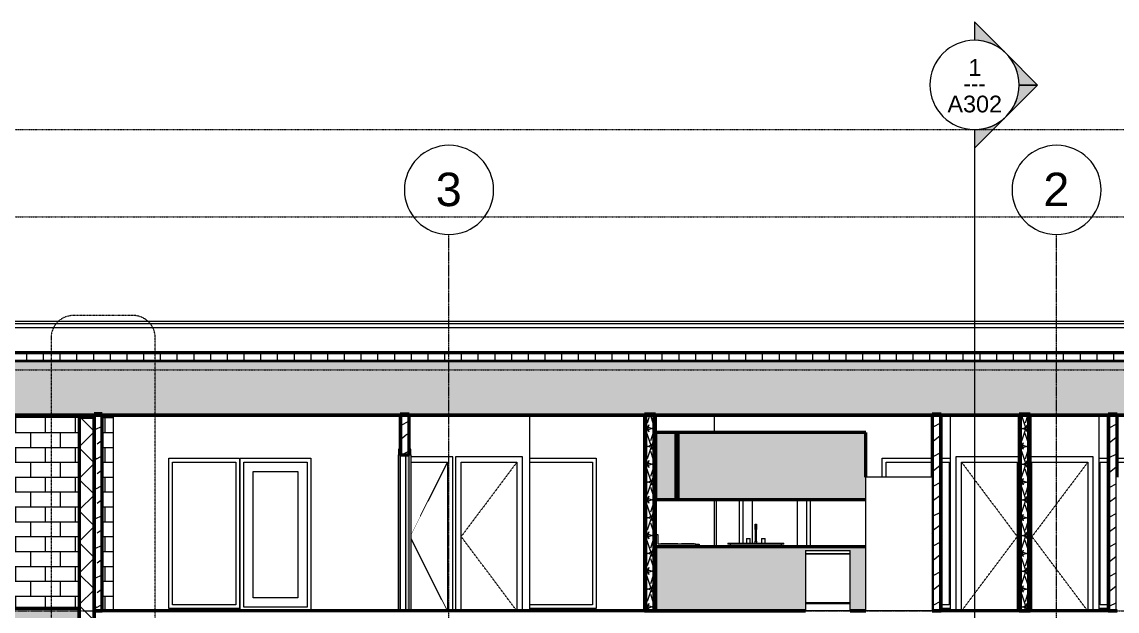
# Model space of a CAD drawing. Header units: inches. Extents: x 9610 to 16692, y -360 to 647.
# Drawn here: x 13757 to 14346, y 268 to 585 of the extents above; entities that cross this region are included whole.
import ezdxf

# ---------------------------------------------------------------- set-up
doc = ezdxf.new("R2010")
doc.units = ezdxf.units.IN
doc.header["$MEASUREMENT"] = 0
for name, pattern in [('Aligning Line 1_8_', [0.25, 0.125, -0.125]), ('Dash 1_16_', [0.125, 0.0625, -0.0625]), ('Dash Dot 3_16_', [0.3125, 0.1875, -0.0625, 0, -0.0625]), ('Grid Line 1_2_', [0.875, 0.5, -0.125, 0.125, -0.125])]:
    doc.linetypes.add(name, pattern=pattern)
for name, color, linetype, lineweight in [('0-4', 55, 'Continuous', 9), ('0-6', 170, 'Continuous', 5), ('A-ANNO-SYMB-1', 150, 'Dash Dot 3_16_', 9), ('A-DOOR-2', 250, 'Dash 1_16_', 9), ('A-DOOR-5', 55, 'Continuous', 9), ('A-DOOR-8', 50, 'Continuous', 20), ('A-DOOR-FRAM-1', 250, 'Continuous', 9), ('A-DOOR-FRAM-2', 55, 'Continuous', 9), ('A-DOOR-FRAM-3', 50, 'Continuous', 20), ('A-FLOR-1', 9, 'Continuous', 13), ('A-FLOR-10', 192, 'Continuous', 50), ('A-FLOR-2', 10, 'Continuous', 50), ('A-FLOR-LEVL-1', 51, 'Grid Line 1_2_', 9), ('A-GLAZ-1', 135, 'Continuous', 13), ('A-ROOF', 132, 'Continuous', 13), ('A-ROOF-1', 252, 'Continuous', 13), ('A-ROOF-2', 31, 'Continuous', 5), ('A-ROOF-3', 132, 'Continuous', 50), ('A-ROOF-PATT-1', 132, 'Continuous', 9), ('A-WALL-1', 10, 'Continuous', 50), ('A-WALL-2', 7, 'Continuous', 13), ('A-WALL-3', 135, 'Continuous', 13), ('A-WALL-4', 252, 'Continuous', 13), ('A-WALL-PATT-1', 250, 'Continuous', 9), ('A-WALL-PATT-2', 55, 'Continuous', 9), ('A-WALL-PATT-3', 53, 'Continuous', 9), ('A-WALL-PATT-4', 45, 'Continuous', 9), ('G-ANNO-SYMB', 111, 'Aligning Line 1_8_', 9), ('G-ANNO-SYMB-1', 111, 'Continuous', 9), ('I-WALL-2', 10, 'Continuous', 50), ('P-SANR-FIXT-1', 55, 'Continuous', 9), ('Q-CASE-1', 53, 'Continuous', 9), ('Q-CASE-2', 10, 'Continuous', 50), ('Q-SPCQ-1', 55, 'Continuous', 9), ('S-GRID-1', 1, 'Grid Line 1_2_', 9), ('S-GRID-IDEN', 1, 'Continuous', 9)]:
    doc.layers.add(name, color=color, linetype=linetype, lineweight=lineweight)
doc.styles.add('Arial', font='arial.ttf', dxfattribs={"height": 9})
doc.styles.add('Arial_1', font='arial.ttf', dxfattribs={"height": 18})
doc.styles.add('Century Gothic', font='ufonts.com_century-gothic.ttf', dxfattribs={"height": 9})
pattern_1 = [(216.87, (3263.504, 75.018), (47.980943, 31.987086), [7.997, -71.971]), (206.565, (3273.1, 70.22), (-15.993714, -15.99413), [17.881, -17.881]), (198.435, (3273.1, 62.223), (-31.98674, -15.99388), [10.115, -40.461])]
pattern_2 = [(0, (3257.106, 59.024), (30.72, 7.68), [1.267, -21.773, 1.267, -21.773, -122.88]), (0, (3257.106, 59.024), (30.72, 7.68), [-46.08, 1.267, -44.813, 1.267, -21.773, -53.76]), (0, (3257.106, 59.024), (30.72, 7.68), [-115.2, 1.267, -14.093, 1.267, -37.133]), (120, (3268.626, 62.864), (-22.011075, 22.7643), [1.267, -21.773, 1.267, -21.773, -122.88]), (120, (3268.626, 62.864), (-22.011075, 22.7643), [-46.08, 1.267, -44.813, 1.267, -21.773, -53.76]), (120, (3268.626, 62.864), (-22.011075, 22.7643), [-115.2, 1.267, -14.093, 1.267, -37.133]), (240, (3272.466, 78.224), (-8.708925, -30.4443), [1.267, -21.773, 1.267, -21.773, -122.88]), (240, (3272.466, 78.224), (-8.708925, -30.4443), [-46.08, 1.267, -44.813, 1.267, -21.773, -53.76]), (240, (3272.466, 78.224), (-8.708925, -30.4443), [-115.2, 1.267, -14.093, 1.267, -37.133])]
pattern_3 = [(161.57, (3257.586, 59.504), (-3.8399538, -1.54e-05), [0, -27.322, 3.034, 0]), (18.43, (3256.626, 59.504), (-3.8399538, 1.54e-05), [0, -27.322, 3.034, 0]), (108.43, (3257.586, 59.504), (1.919622, -9.6005246), [9.106, -21.25]), (71.57, (3256.626, 59.504), (1.919622, 9.6005246), [9.106, -21.25])]
pattern_4 = [(0, (13801.551, -52), (0, 8), []), (90, (13801.551, -52), (-8, 8), [8, -8])]

# ---------------------------------------------------------------- blocks, each defined once
blk = doc.blocks.new('Refrigerator_-_Side-by-Side_6047 - 36_ X 30_-V59-BUILDING SECTION - NORTH_SOUTH - LOOKING WEST')
at = {"layer": 'Q-SPCQ-1'}
for p, q in [((3052.74, 0), (3052.74, 72)), ((3088.49, 72), (3052.74, 72)), ((3088.49, 72), (3088.49, 0)), ((3088.49, 0), (3052.74, 0))]:
    blk.add_line(p, q, dxfattribs=at)
blk = doc.blocks.new('Range - 24_ x 24_-1372826-BUILDING SECTION - NORTH_SOUTH - LOOKING WEST')
at = {"layer": 'Q-SPCQ-1'}
for p, q in [((2939.9, 177), (2938.52, 177)), ((2939.9, 172), (2939.9, 177)), ((2960.15, 172), (2939.9, 172)), ((2941.4, 172.25), (2941.4, 172)), ((2941.4, 172.25), (2942.86, 172.25)), ((2942.9, 172.25), (2942.9, 172)), ((2942.9, 172.25), (2945.9, 172.25)), ((2945.9, 172.25), (2948.9, 172.25)), ((2948.9, 172), (2948.9, 172.25)), ((2948.93, 172.25), (2950.4, 172.25)), ((2950.4, 172), (2950.4, 172.25)), ((2952.4, 172.25), (2952.4, 172)), ((2952.45, 172.25), (2952.87, 172.25)), ((2952.9, 172.25), (2952.9, 172)), ((2952.9, 172.25), (2955.9, 172.25)), ((2955.9, 172.25), (2958.9, 172.25)), ((2958.9, 172), (2958.9, 172.25)), ((2958.93, 172.25), (2959.35, 172.25)), ((2959.4, 172), (2959.4, 172.25)), ((2960.15, 172), (2960.15, 170.5)), ((2960.15, 170.5), (2960.15, 172)), ((2960.15, 172), (2961.9, 172)), ((2961.9, 172), (2961.9, 170.5))]:
    blk.add_line(p, q, dxfattribs=at)
blk = doc.blocks.new('OD_CW_Base Cabinet - OD_CW_Base Cabinet-1965007-BUILDING SECTION - NORTH_SOUTH - LOOKING WEST')
at = {"layer": 'Q-CASE-1'}
blk.add_hatch(color=256, dxfattribs=at).paths.add_polyline_path([(2938.52, 136), (3019.18, 136), (3019.18, 168.5), (3043.18, 168.5), (3043.18, 136), (3051.62, 136), (3051.62, 170.5), (2938.52, 170.5), (2938.52, 160.23)], flags=0)
at = {"layer": 'Q-CASE-2'}
for p, q in [((3051.62, 170.5), (2938.52, 170.5)), ((2938.52, 170.5), (2938.52, 136)), ((2938.52, 136), (3019.18, 136)), ((3043.18, 136), (3051.62, 136))]:
    blk.add_line(p, q, dxfattribs=at)
blk = doc.blocks.new('Sink Kitchen-Single - 30_ x 21_-V65-BUILDING SECTION - NORTH_SOUTH - LOOKING WEST')
at = {"layer": 'P-SANR-FIXT-1'}
for p, q in [((2992.08, 179.87), (2992.08, 173.5)), ((2992.08, 179.87), (2992.08, 178.5)), ((2992.09, 178.5), (2992.09, 178.5)), ((2992.82, 178.5), (2992.82, 178.5)), ((2992.83, 173.5), (2992.83, 179.87)), ((2992.83, 178.5), (2992.83, 179.87)), ((2977.45, 172.5), (3007.45, 172.5)), ((2977.45, 172.5), (2977.45, 172)), ((3007.45, 172), (2977.45, 172)), ((2978.7, 172), (2978.7, 170.5)), ((2987.45, 175), (2987.45, 172.5)), ((2987.45, 175), (2989.45, 175)), ((2989.45, 172.5), (2989.45, 175)), ((2991.95, 173.5), (2991.95, 172.5)), ((2991.95, 173.5), (2992.95, 173.5)), ((2992.95, 172.5), (2992.95, 173.5)), ((2995.45, 175), (2995.45, 172.5)), ((2995.45, 175), (2997.45, 175)), ((2997.45, 172.5), (2997.45, 175)), ((3006.2, 170.5), (3006.2, 172)), ((3007.45, 172), (3007.45, 172.5))]:
    blk.add_line(p, q, dxfattribs=at)
at = {"layer": 'P-SANR-FIXT-1', "flags": 128}
for points in [[(2992.08, 182.37), (2992.08, 182.39), (2992.08, 182.4), (2992.08, 182.42), (2992.08, 182.43), (2992.08, 182.45), (2992.09, 182.46), (2992.09, 182.48), (2992.1, 182.49), (2992.1, 182.51), (2992.11, 182.52), (2992.11, 182.53), (2992.12, 182.55), (2992.13, 182.56), (2992.13, 182.57), (2992.14, 182.59), (2992.15, 182.6), (2992.16, 182.61), (2992.17, 182.62), (2992.18, 182.63), (2992.19, 182.64), (2992.2, 182.65), (2992.21, 182.66), (2992.22, 182.67), (2992.24, 182.68), (2992.25, 182.69), (2992.26, 182.7), (2992.27, 182.71), (2992.29, 182.71), (2992.3, 182.72), (2992.32, 182.72), (2992.33, 182.73), (2992.34, 182.73), (2992.36, 182.74), (2992.37, 182.74), (2992.39, 182.74), (2992.4, 182.75), (2992.42, 182.75), (2992.43, 182.75), (2992.45, 182.75), (2992.45, 182.75)], [(2992.45, 182.75), (2992.47, 182.75), (2992.48, 182.75), (2992.5, 182.75), (2992.51, 182.75), (2992.53, 182.74), (2992.54, 182.74), (2992.56, 182.74), (2992.57, 182.73), (2992.58, 182.73), (2992.6, 182.72), (2992.61, 182.71), (2992.62, 182.71), (2992.64, 182.7), (2992.65, 182.69), (2992.66, 182.68), (2992.68, 182.68), (2992.69, 182.67), (2992.7, 182.66), (2992.71, 182.65), (2992.72, 182.64), (2992.73, 182.63), (2992.74, 182.61), (2992.75, 182.6), (2992.76, 182.59), (2992.77, 182.58), (2992.78, 182.56), (2992.78, 182.55), (2992.79, 182.54), (2992.8, 182.52), (2992.8, 182.51), (2992.81, 182.5), (2992.81, 182.48), (2992.82, 182.47), (2992.82, 182.45), (2992.82, 182.44), (2992.82, 182.42), (2992.83, 182.41), (2992.83, 182.39), (2992.83, 182.38), (2992.83, 182.37)], [(2992.08, 182.37), (2992.08, 182.37), (2992.08, 182.37), (2992.08, 182.36), (2992.08, 182.34), (2992.08, 182.33), (2992.08, 182.3), (2992.08, 182.28), (2992.08, 182.25), (2992.08, 182.21), (2992.08, 182.18), (2992.08, 182.14), (2992.08, 182.09), (2992.08, 182.04), (2992.08, 181.99), (2992.08, 181.94), (2992.08, 181.88), (2992.08, 181.82), (2992.08, 181.75), (2992.08, 181.69), (2992.08, 181.62), (2992.08, 181.54), (2992.08, 181.47), (2992.08, 181.39), (2992.08, 181.31), (2992.08, 181.23), (2992.08, 181.14), (2992.08, 181.05), (2992.08, 180.96), (2992.08, 180.87), (2992.08, 180.78), (2992.08, 180.69), (2992.08, 180.59), (2992.08, 180.5), (2992.08, 180.4), (2992.08, 180.3), (2992.08, 180.2), (2992.08, 180.1), (2992.08, 180), (2992.08, 179.9), (2992.08, 179.87)], [(2992.08, 182.3), (2992.08, 182.32), (2992.08, 182.34), (2992.08, 182.35), (2992.08, 182.36), (2992.08, 182.37), (2992.08, 182.37)], [(2992.08, 179.87), (2992.08, 179.97), (2992.08, 180.07), (2992.08, 180.17), (2992.08, 180.27), (2992.08, 180.37), (2992.08, 180.47), (2992.08, 180.57), (2992.08, 180.66), (2992.08, 180.76), (2992.08, 180.85), (2992.08, 180.94), (2992.08, 181.03), (2992.08, 181.12), (2992.08, 181.2), (2992.08, 181.29), (2992.08, 181.37), (2992.08, 181.45), (2992.08, 181.52), (2992.08, 181.6), (2992.08, 181.67), (2992.08, 181.74), (2992.08, 181.8), (2992.08, 181.86), (2992.08, 181.92), (2992.08, 181.98), (2992.08, 182.03), (2992.08, 182.08), (2992.08, 182.13), (2992.08, 182.17)], [(2992.83, 179.87), (2992.83, 179.97), (2992.83, 180.07), (2992.83, 180.17), (2992.83, 180.27), (2992.83, 180.37), (2992.83, 180.47), (2992.83, 180.57), (2992.83, 180.66), (2992.83, 180.76), (2992.83, 180.85), (2992.83, 180.94), (2992.83, 181.03), (2992.83, 181.12), (2992.83, 181.2), (2992.83, 181.29), (2992.83, 181.37), (2992.83, 181.45), (2992.83, 181.52), (2992.83, 181.6), (2992.83, 181.67), (2992.83, 181.74), (2992.83, 181.8), (2992.83, 181.86), (2992.83, 181.92), (2992.83, 181.98), (2992.83, 182.03), (2992.83, 182.08), (2992.83, 182.13), (2992.83, 182.17), (2992.83, 182.21), (2992.83, 182.24), (2992.83, 182.27), (2992.83, 182.3), (2992.83, 182.32), (2992.83, 182.34), (2992.83, 182.35), (2992.83, 182.36), (2992.83, 182.37), (2992.83, 182.37), (2992.83, 182.37)], [(2992.83, 182.37), (2992.83, 182.37), (2992.83, 182.36), (2992.83, 182.34), (2992.83, 182.33), (2992.83, 182.3), (2992.83, 182.28)], [(2992.83, 182.14), (2992.83, 182.09), (2992.83, 182.04), (2992.83, 181.99), (2992.83, 181.94), (2992.83, 181.88), (2992.83, 181.82), (2992.83, 181.75), (2992.83, 181.69), (2992.83, 181.62), (2992.83, 181.54), (2992.83, 181.47), (2992.83, 181.39), (2992.83, 181.31), (2992.83, 181.23), (2992.83, 181.14), (2992.83, 181.05), (2992.83, 180.96), (2992.83, 180.87), (2992.83, 180.78), (2992.83, 180.69), (2992.83, 180.59), (2992.83, 180.5), (2992.83, 180.4), (2992.83, 180.3), (2992.83, 180.2), (2992.83, 180.1), (2992.83, 180), (2992.83, 179.9), (2992.83, 179.87)]]:
    blk.add_lwpolyline(points, dxfattribs=at)
blk = doc.blocks.new('Dishwasher_15404 - 34_ counter-V66-BUILDING SECTION - NORTH_SOUTH - LOOKING WEST')
at = {"layer": 'Q-SPCQ-1'}
for p, q in [((3019.18, 168.5), (3043.18, 168.5)), ((3019.18, 168.5), (3019.18, 166.79)), ((3019.18, 166.79), (3043.18, 166.79)), ((3019.18, 166.79), (3019.18, 140.33)), ((3043.18, 166.79), (3019.18, 166.79)), ((3043.18, 166.79), (3043.18, 168.5)), ((3043.18, 140.33), (3043.18, 166.79)), ((3043.18, 140.33), (3019.18, 140.33)), ((3019.18, 140.33), (3043.18, 140.33)), ((3019.18, 140.33), (3019.18, 139.94)), ((3043.18, 139.94), (3019.18, 139.94)), ((3019.18, 139.94), (3043.18, 139.94)), ((3019.18, 139.94), (3019.18, 136)), ((3043.18, 136), (3019.18, 136)), ((3043.18, 139.94), (3043.18, 140.33)), ((3043.18, 136), (3043.18, 139.94))]:
    blk.add_line(p, q, dxfattribs=at)
blk = doc.blocks.new('OD_CW_Upper Cabinet - OD_CW_Upper Cabinet-1965009-BUILDING SECTION - NORTH_SOUTH - LOOKING WEST')
at = {"layer": 'Q-CASE-1'}
for points in [[(2938.52, 196), (2949.52, 196), (2949.52, 232), (2938.52, 232), (2938.52, 206.08)], [(2950.52, 196), (2950.52, 232), (2949.52, 232), (2949.52, 196)]]:
    blk.add_hatch(color=256, dxfattribs=at).paths.add_polyline_path(points, flags=0)
at = {"layer": 'Q-CASE-2'}
for p, q in [((2949.52, 232), (2938.52, 232)), ((2938.52, 232), (2938.52, 196)), ((2950.52, 232), (2949.52, 232)), ((2949.52, 232), (2949.52, 196)), ((2949.52, 196), (2949.52, 232)), ((2950.52, 196), (2950.52, 232)), ((2938.52, 196), (2949.52, 196)), ((2949.52, 196), (2950.52, 196))]:
    blk.add_line(p, q, dxfattribs=at)
blk = doc.blocks.new('OD_CW_Upper Cabinet - OD_CW_Upper Cabinet-1965010-BUILDING SECTION - NORTH_SOUTH - LOOKING WEST')
at = {"layer": 'Q-CASE-1'}
blk.add_hatch(color=256, dxfattribs=at).paths.add_polyline_path([(2950.52, 196), (3051.62, 196), (3051.62, 232), (2950.52, 232), (2950.52, 206.08)], flags=0)
at = {"layer": 'Q-CASE-2'}
for p, q in [((2950.52, 232), (2950.52, 196)), ((3051.62, 232), (2950.52, 232)), ((3051.62, 208), (3051.62, 232)), ((2950.52, 196), (3051.62, 196))]:
    blk.add_line(p, q, dxfattribs=at)
blk = doc.blocks.new('Single-Flush - 30_ x 80_-V68-BUILDING SECTION - NORTH_SOUTH - LOOKING WEST')
at = {"layer": 'A-DOOR-FRAM-1'}
blk.add_line((2971.03, 196), (2971.03, 170.5), dxfattribs=at)
blk = doc.blocks.new('Single-Flush - 30_ x 80_-V69-BUILDING SECTION - NORTH_SOUTH - LOOKING WEST')
at = {"layer": 'A-DOOR-2'}
for p in [(3171.07, 216), (3171.07, 136)]:
    blk.add_line(p, (3141.07, 176), dxfattribs=at)
at = {"layer": 'A-DOOR-FRAM-1'}
for p, q in [((3174.07, 219), (3140.12, 219)), ((3174.07, 136), (3174.07, 219)), ((3141.07, 136), (3141.07, 216)), ((3141.07, 216), (3171.07, 216)), ((3171.07, 216), (3171.07, 136))]:
    blk.add_line(p, q, dxfattribs=at)
blk = doc.blocks.new('Single-Flush - 30_ x 80_-V70-BUILDING SECTION - NORTH_SOUTH - LOOKING WEST')
at = {"layer": 'A-DOOR-2'}
for p in [(3103.17, 216), (3103.17, 136)]:
    blk.add_line(p, (3133.17, 176), dxfattribs=at)
at = {"layer": 'A-DOOR-FRAM-1'}
for p, q in [((3100.17, 219), (3100.17, 136)), ((3134.12, 219), (3100.17, 219)), ((3103.17, 136), (3103.17, 216)), ((3103.17, 216), (3133.17, 216)), ((3133.17, 216), (3133.17, 136))]:
    blk.add_line(p, q, dxfattribs=at)
blk = doc.blocks.new('Single-Flush - 36_ x 84_-V71-BUILDING SECTION - NORTH_SOUTH - LOOKING WEST')
at = {"layer": 'A-DOOR-5'}
blk.add_hatch(color=256, dxfattribs=at).paths.add_polyline_path([(2803.87, 136), (2805.87, 136), (2805.87, 220), (2803.87, 220), (2803.87, 136.19)], flags=0)
at = {"layer": 'A-DOOR-FRAM-2'}
for points in [[(2801.12, 220), (2801.12, 223), (2800.12, 223), (2800.12, 220)], [(2805.97, 220), (2806.87, 220), (2806.87, 223), (2805.87, 223), (2805.87, 220)]]:
    blk.add_hatch(color=256, dxfattribs=at).paths.add_polyline_path(points, flags=0)
at = {"layer": 'A-DOOR-8'}
for p, q in [((2803.87, 220), (2803.87, 136)), ((2805.87, 220), (2803.87, 220)), ((2805.87, 136), (2805.87, 220)), ((2803.87, 136), (2805.87, 136))]:
    blk.add_line(p, q, dxfattribs=at)
at = {"layer": 'A-DOOR-FRAM-1'}
for p, q in [((2800.12, 136), (2800.12, 220)), ((2801.12, 220), (2801.12, 136)), ((2806.87, 220), (2806.87, 136))]:
    blk.add_line(p, q, dxfattribs=at)
at = {"layer": 'A-DOOR-FRAM-3'}
for p, q in [((2800.12, 223), (2800.12, 220)), ((2801.12, 223), (2800.12, 223)), ((2800.12, 220), (2801.12, 220)), ((2801.12, 220), (2801.12, 223)), ((2806.87, 223), (2805.87, 223)), ((2805.87, 223), (2805.87, 220)), ((2805.87, 220), (2806.87, 220)), ((2806.87, 220), (2806.87, 223))]:
    blk.add_line(p, q, dxfattribs=at)
blk = doc.blocks.new('Single-Flush - 30_ x 80_-1420870-BUILDING SECTION - NORTH_SOUTH - LOOKING WEST')
at = {"layer": 'A-DOOR-2'}
for p in [(2739.55, 80), (2739.55, 0)]:
    blk.add_line(p, (2709.55, 40), dxfattribs=at)
at = {"layer": 'A-DOOR-FRAM-1'}
for p, q in [((2742.55, 83), (2706.55, 83)), ((2706.55, 83), (2706.55, 0)), ((2742.55, 0), (2742.55, 83)), ((2709.55, 0), (2709.55, 80)), ((2709.55, 80), (2739.55, 80)), ((2739.55, 80), (2739.55, 0))]:
    blk.add_line(p, q, dxfattribs=at)
blk = doc.blocks.new('Single-Flush - CLOSET-1720159-BUILDING SECTION - NORTH_SOUTH - LOOKING WEST')
at = {"layer": 'A-DOOR-2'}
for p, q in [((2826.44, 216), (2806.87, 176.87)), ((2826.44, 136), (2806.87, 175.13))]:
    blk.add_line(p, q, dxfattribs=at)
at = {"layer": 'A-DOOR-FRAM-1'}
for p, q in [((2829.44, 219), (2806.87, 219)), ((2829.44, 136), (2829.44, 219)), ((2806.87, 216), (2826.44, 216)), ((2826.44, 216), (2826.44, 136))]:
    blk.add_line(p, q, dxfattribs=at)
blk = doc.blocks.new('CTR - 1st Phase - Unit Layouts_rvt-2-BUILDING SECTION - NORTH_SOUTH - LOOKING WEST')
at = {"layer": 'A-WALL-PATT-1'}
h = blk.add_hatch(dxfattribs=at)
h.set_pattern_fill('FP_43', color=256, style=0, pattern_type=2)
h.set_pattern_definition(pattern_2)
h.paths.add_polyline_path([(2801.75, 352), (2801.75, 373.37), (2801.12, 373.37), (2801.12, 352)], flags=0)
h = blk.add_hatch(dxfattribs=at)
h.set_pattern_fill('FP_43', color=256, style=0, pattern_type=2)
h.set_pattern_definition(pattern_2)
h.paths.add_polyline_path([(2805.87, 352), (2805.87, 373.37), (2805.25, 373.37), (2805.25, 352), (2805.71, 352)], flags=0)
h = blk.add_hatch(dxfattribs=at)
h.set_pattern_fill('FP_43', color=256, style=0, pattern_type=2)
h.set_pattern_definition(pattern_2)
h.paths.add_polyline_path([(3088, 268), (3088, 373.37), (3087.37, 373.37), (3087.37, 268)], flags=0)
h = blk.add_hatch(dxfattribs=at)
h.set_pattern_fill('FP_43', color=256, style=0, pattern_type=2)
h.set_pattern_definition(pattern_2)
h.paths.add_polyline_path([(3186.25, 268), (3186.87, 268), (3186.87, 373.37), (3186.25, 373.37), (3186.25, 268.08)], flags=0)
at = {"layer": 'A-WALL-PATT-2'}
h = blk.add_hatch(dxfattribs=at)
h.set_pattern_fill('FP_46', color=256, style=0, pattern_type=2)
h.set_pattern_definition(pattern_1)
h.paths.add_polyline_path([(2803.44, 352), (2805.25, 352), (2805.25, 373.37), (2801.75, 373.37), (2801.75, 352)], flags=0)
h = blk.add_hatch(dxfattribs=at)
h.set_pattern_fill('FP_46', color=256, style=0, pattern_type=2)
h.set_pattern_definition(pattern_1)
h.paths.add_polyline_path([(3088, 268), (3091.5, 268), (3091.5, 373.37), (3088, 373.37), (3088, 269.37)], flags=0)
h = blk.add_hatch(dxfattribs=at)
h.set_pattern_fill('FP_46', color=256, style=0, pattern_type=2)
h.set_pattern_definition(pattern_1)
h.paths.add_polyline_path([(3182.75, 268), (3186.25, 268), (3186.25, 373.37), (3182.75, 373.37), (3182.75, 269.37)], flags=0)
at = {"layer": 'A-WALL-1'}
for p, q in [((2801.12, 373.87), (2801.12, 352)), ((2805.87, 373.87), (2801.12, 373.87)), ((2805.87, 352), (2805.87, 373.87)), ((3087.37, 373.87), (3087.37, 340)), ((3092.12, 373.87), (3087.37, 373.87)), ((3092.12, 268), (3092.12, 373.87)), ((3182.12, 373.87), (3182.12, 268)), ((3186.87, 373.87), (3182.12, 373.87)), ((3186.87, 340), (3186.87, 373.87)), ((2801.12, 352), (2805.87, 352)), ((3087.37, 268), (3092.12, 268)), ((3182.12, 268), (3186.87, 268))]:
    blk.add_line(p, q, dxfattribs=at)
at = {"layer": 'A-WALL-2'}
for p, q in [((2801.75, 373.87), (2801.75, 352)), ((2805.25, 373.87), (2805.25, 352)), ((3088, 268), (3088, 373.87)), ((3091.5, 268), (3091.5, 373.87)), ((3182.75, 373.87), (3182.75, 268)), ((3186.25, 373.87), (3186.25, 268))]:
    blk.add_line(p, q, dxfattribs=at)
at = {"layer": 'A-WALL-3'}
for p, q in [((2870.64, 373.37), (2870.64, 268)), ((2970.03, 373.37), (2970.03, 364)), ((3097.13, 268), (3097.13, 373.37)), ((3177.12, 373.37), (3177.12, 268)), ((2801.12, 268), (2801.12, 352)), ((2970.03, 328), (2970.03, 302.5))]:
    blk.add_line(p, q, dxfattribs=at)
at = {"layer": '0-4'}
for name, p in [('OD_CW_Upper Cabinet - OD_CW_Upper Cabinet-1965009-BUILDING SECTION - NORTH_SOUTH - LOOKING WEST', (0, 132)), ('OD_CW_Upper Cabinet - OD_CW_Upper Cabinet-1965010-BUILDING SECTION - NORTH_SOUTH - LOOKING WEST', (0, 132)), ('Single-Flush - 36_ x 84_-V71-BUILDING SECTION - NORTH_SOUTH - LOOKING WEST', (0, 132)), ('Single-Flush - CLOSET-1720159-BUILDING SECTION - NORTH_SOUTH - LOOKING WEST', (0, 132)), ('Single-Flush - 30_ x 80_-1420870-BUILDING SECTION - NORTH_SOUTH - LOOKING WEST', (124.32, 268)), ('Single-Flush - 30_ x 80_-V70-BUILDING SECTION - NORTH_SOUTH - LOOKING WEST', (0, 132)), ('Single-Flush - 30_ x 80_-V69-BUILDING SECTION - NORTH_SOUTH - LOOKING WEST', (0, 132)), ('Refrigerator_-_Side-by-Side_6047 - 36_ X 30_-V59-BUILDING SECTION - NORTH_SOUTH - LOOKING WEST', (-1.11, 268)), ('Single-Flush - 30_ x 80_-V68-BUILDING SECTION - NORTH_SOUTH - LOOKING WEST', (0, 132)), ('Sink Kitchen-Single - 30_ x 21_-V65-BUILDING SECTION - NORTH_SOUTH - LOOKING WEST', (0, 132)), ('Range - 24_ x 24_-1372826-BUILDING SECTION - NORTH_SOUTH - LOOKING WEST', (0, 132)), ('OD_CW_Base Cabinet - OD_CW_Base Cabinet-1965007-BUILDING SECTION - NORTH_SOUTH - LOOKING WEST', (0, 132)), ('Dishwasher_15404 - 34_ counter-V66-BUILDING SECTION - NORTH_SOUTH - LOOKING WEST', (0, 132))]:
    blk.add_blockref(name, p, dxfattribs=at)
blk = doc.blocks.new('CTR - 1st Phase - Common Walls_rvt-2-BUILDING SECTION - NORTH_SOUTH - LOOKING WEST')
at = {"layer": 'A-WALL-4'}
blk.add_hatch(color=256, dxfattribs=at).paths.add_polyline_path([(2636.57, 268), (2636.57, 373.37), (2636.32, 373.37), (2636.32, 268)], flags=0)
at = {"layer": 'A-WALL-PATT-1'}
h = blk.add_hatch(dxfattribs=at)
h.set_pattern_fill('FP_43', color=256, style=0, pattern_type=2)
h.set_pattern_definition(pattern_2)
h.paths.add_polyline_path([(2640.42, 268), (2640.7, 268.01), (2640.7, 373.37), (2640.07, 373.37), (2640.07, 268)], flags=0)
h = blk.add_hatch(dxfattribs=at)
h.set_pattern_fill('FP_43', color=256, style=0, pattern_type=2)
h.set_pattern_definition(pattern_2)
h.paths.add_polyline_path([(2933.15, 268), (2933.15, 373.37), (2932.52, 373.37), (2932.52, 268)], flags=0)
h = blk.add_hatch(dxfattribs=at)
h.set_pattern_fill('FP_43', color=256, style=0, pattern_type=2)
h.set_pattern_definition(pattern_2)
h.paths.add_polyline_path([(2933.77, 268), (2933.77, 373.37), (2933.15, 373.37), (2933.15, 268)], flags=0)
h = blk.add_hatch(dxfattribs=at)
h.set_pattern_fill('FP_43', color=256, style=0, pattern_type=2)
h.set_pattern_definition(pattern_2)
h.paths.add_polyline_path([(3134.12, 268), (3134.75, 268), (3134.75, 373.37), (3134.12, 373.37), (3134.12, 297.77)], flags=0)
h = blk.add_hatch(dxfattribs=at)
h.set_pattern_fill('FP_43', color=256, style=0, pattern_type=2)
h.set_pattern_definition(pattern_2)
h.paths.add_polyline_path([(3135.37, 268), (3135.37, 373.37), (3134.75, 373.37), (3134.75, 268)], flags=0)
h = blk.add_hatch(dxfattribs=at)
h.set_pattern_fill('FP_43', color=256, style=0, pattern_type=2)
h.set_pattern_definition(pattern_2)
h.paths.add_polyline_path([(3139.5, 268), (3139.5, 373.37), (3138.87, 373.37), (3138.87, 268)], flags=0)
at = {"layer": 'A-WALL-PATT-3'}
h = blk.add_hatch(dxfattribs=at)
h.set_pattern_fill('FP_46', color=256, style=0, pattern_type=2)
h.set_pattern_definition(pattern_1)
h.paths.add_polyline_path([(2640.07, 268), (2640.07, 373.37), (2636.57, 373.37), (2636.57, 268), (2639.63, 268)], flags=0)
h = blk.add_hatch(dxfattribs=at)
h.set_pattern_fill('FP_47', color=256, style=0, pattern_type=2)
h.set_pattern_definition(pattern_3)
h.paths.add_polyline_path([(2933.77, 268), (2937.27, 268), (2937.27, 373.37), (2933.77, 373.37), (2933.77, 268.12)], flags=0)
h = blk.add_hatch(dxfattribs=at)
h.set_pattern_fill('FP_47', color=256, style=0, pattern_type=2)
h.set_pattern_definition(pattern_3)
h.paths.add_polyline_path([(3138.87, 268), (3138.87, 373.37), (3135.37, 373.37), (3135.37, 268), (3138.65, 268)], flags=0)
at = {"layer": 'A-WALL-1'}
for p, q in [((2640.7, 374), (2636.32, 374)), ((2636.32, 374), (2636.32, 268)), ((2640.7, 268), (2640.7, 374)), ((2636.32, 268), (2640.7, 268))]:
    blk.add_line(p, q, dxfattribs=at)
at = {"layer": 'A-WALL-2'}
for p, q in [((2636.57, 374), (2636.57, 268)), ((2640.07, 374), (2640.07, 268)), ((2933.15, 268), (2933.15, 373.87)), ((2933.77, 268), (2933.77, 373.87)), ((2937.27, 268), (2937.27, 373.87)), ((2937.9, 268), (2937.9, 373.87)), ((3134.75, 268), (3134.75, 373.87)), ((3135.37, 268), (3135.37, 373.87)), ((3138.87, 268), (3138.87, 373.87)), ((3139.5, 268), (3139.5, 373.87))]:
    blk.add_line(p, q, dxfattribs=at)
at = {"layer": 'I-WALL-2'}
for p, q in [((2932.52, 373.87), (2932.52, 268)), ((2938.52, 373.87), (2932.52, 373.87)), ((2938.52, 268), (2938.52, 373.87)), ((3134.12, 373.87), (3134.12, 268)), ((3140.12, 373.87), (3134.12, 373.87)), ((3140.12, 268), (3140.12, 373.87)), ((2932.52, 268), (2938.52, 268)), ((3134.12, 268), (3140.12, 268))]:
    blk.add_line(p, q, dxfattribs=at)
blk = doc.blocks.new('CTR - 1st Phase -Stairs _ Elevators_rvt-2-BUILDING SECTION - NORTH_SOUTH - LOOKING WEST')
at = {"layer": 'A-FLOR-1'}
blk.add_hatch(color=256, dxfattribs=at).paths.add_polyline_path([(2586.22, 263.37), (2628.32, 263.37), (2628.32, 269.37), (2532.32, 269.37), (2532.32, 263.37), (2552.45, 263.37)], flags=0)
at = {"layer": 'A-WALL-PATT-4'}
h = blk.add_hatch(dxfattribs=at)
h.set_pattern_fill('FP_65', color=256, style=0, pattern_type=2)
h.set_pattern_definition([(45, (3257.106, 59.024), (-8.48528, 8.48528), []), (135, (3257.106, 59.024), (-8.48528, -8.48528), [])])
h.paths.add_polyline_path([(2636.32, -4), (2636.32, 372), (2628.32, 372), (2628.32, -4)], flags=0)
at = {"layer": 'A-FLOR-2'}
for p, q in [((2628.32, 269.37), (2532.32, 269.37)), ((2628.32, 263.37), (2628.32, 269.37))]:
    blk.add_line(p, q, dxfattribs=at)
at = {"layer": 'A-WALL-1'}
for p, q in [((2636.32, 372), (2628.32, 372)), ((2628.32, 372), (2628.32, -4)), ((2636.32, -4), (2636.32, 372))]:
    blk.add_line(p, q, dxfattribs=at)
blk = doc.blocks.new('Basic Wall _ EXT - FIBER CEMENT - SMALL - ___-2145937-BUILDING SECTION - NORTH_SOUTH - LOOKING WEST')
at = {"layer": 'A-WALL-3'}
for p, q in [((3867.29, 423.66), (2061.36, 423.66)), ((2076.8, 422.6), (3851.85, 422.6)), ((2077.21, 420.42), (3851.44, 420.42)), ((2077.53, 420.57), (3851.11, 420.57))]:
    blk.add_line(p, q, dxfattribs=at)
blk = doc.blocks.new('_THE_ WINDOW _ DOOR - Door - 3rd floors-2113399-BUILDING SECTION - NORTH_SOUTH - LOOKING WEST')
at = {"layer": 'A-GLAZ-1'}
for p, q in [((2716.91, 270.12), (2716.91, 348.12)), ((2716.91, 348.12), (2750.94, 348.12)), ((2750.94, 348.12), (2750.94, 270.12)), ((2721.91, 343.12), (2745.94, 343.12)), ((2721.91, 275.12), (2721.91, 343.12)), ((2745.94, 343.12), (2745.94, 275.12)), ((2745.94, 275.12), (2721.91, 275.12)), ((2750.94, 270.12), (2716.91, 270.12))]:
    blk.add_line(p, q, dxfattribs=at)
blk = doc.blocks.new('_THE_ WINDOW _ DOOR - Window - 3rd Floor-2113404-BUILDING SECTION - NORTH_SOUTH - LOOKING WEST')
at = {"layer": 'A-GLAZ-1'}
for p, q in [((2870.64, 348.12), (2904.54, 348.12)), ((2904.54, 348.12), (2904.54, 271.37)), ((2904.54, 271.37), (2870.64, 271.37))]:
    blk.add_line(p, q, dxfattribs=at)
blk = doc.blocks.new('_THE_ WINDOW _ DOOR - Window - 3rd Floor-V92-BUILDING SECTION - NORTH_SOUTH - LOOKING WEST')
at = {"layer": 'A-GLAZ-1'}
for p, q in [((3177.71, 348.12), (3182.12, 348.12)), ((3177.71, 271.37), (3177.71, 348.12)), ((3186.87, 348.12), (3211.74, 348.12)), ((3211.74, 348.12), (3211.74, 340)), ((3182.12, 271.37), (3177.71, 271.37))]:
    blk.add_line(p, q, dxfattribs=at)
blk = doc.blocks.new('_THE_ WINDOW _ DOOR - Door - 3rd floors-2113406-BUILDING SECTION - NORTH_SOUTH - LOOKING WEST')
at = {"layer": 'A-GLAZ-1'}
for p, q in [((2985.71, 304.5), (2985.71, 328)), ((2990.71, 304.5), (2990.71, 328)), ((3014.74, 328), (3014.74, 302.5)), ((3019.74, 328), (3019.74, 302.5))]:
    blk.add_line(p, q, dxfattribs=at)
blk = doc.blocks.new('_THE_ WINDOW _ DOOR - Window - 3rd Floor-V94-BUILDING SECTION - NORTH_SOUTH - LOOKING WEST')
at = {"layer": 'A-GLAZ-1'}
for p, q in [((3369.71, 348.12), (3403.74, 348.12)), ((3369.71, 271.37), (3369.71, 348.12)), ((3403.74, 348.12), (3403.74, 271.37)), ((3403.74, 271.37), (3369.71, 271.37))]:
    blk.add_line(p, q, dxfattribs=at)
blk = doc.blocks.new('_THE_ WINDOW _ DOOR - Window - 3rd Floor-V113-BUILDING SECTION - NORTH_SOUTH - LOOKING WEST')
at = {"layer": 'A-GLAZ-1'}
for p, q in [((3062.51, 348.12), (3087.37, 348.12)), ((3062.51, 340), (3062.51, 348.12)), ((3092.12, 348.12), (3096.54, 348.12)), ((3096.54, 348.12), (3096.54, 271.37)), ((3096.54, 271.37), (3092.12, 271.37))]:
    blk.add_line(p, q, dxfattribs=at)
blk = doc.blocks.new('Grid - Grid Head - Circle-50561-BUILDING SECTION - NORTH_SOUTH - LOOKING WEST')
at = {"layer": 'S-GRID-IDEN'}
for start, end in [(360, 180), (180, 360)]:
    blk.add_arc((3481.32, 494.5), 24, start, end, dxfattribs=at)
blk = doc.blocks.new('Section - Section Head - Filled-22785-BUILDING SECTION - NORTH_SOUTH - LOOKING WEST')
at = {"layer": 'G-ANNO-SYMB-1'}
h = blk.add_hatch(color=256, dxfattribs=at)
edge = h.paths.add_edge_path(flags=0)
edge.add_arc((2547.82, 477.51), 24.03, 47.9216, 90)
edge.add_line((2547.82, 501.54), (2547.82, 511.45))
edge.add_line((2547.82, 511.45), (2563.93, 495.35))
h = blk.add_hatch(color=256, dxfattribs=at)
edge = h.paths.add_edge_path(flags=0)
edge.add_line((2564.79, 494.48), (2581.76, 477.51))
edge.add_line((2581.76, 477.51), (2571.82, 477.51))
edge.add_arc((2547.82, 477.51), 24, 0, 45)
h = blk.add_hatch(color=256, dxfattribs=at)
edge = h.paths.add_edge_path(flags=0)
edge.add_arc((2547.82, 477.51), 24, 315, 360)
edge.add_line((2571.82, 477.51), (2581.76, 477.51))
edge.add_line((2581.76, 477.51), (2564.79, 460.54))
h = blk.add_hatch(color=256, dxfattribs=at)
edge = h.paths.add_edge_path(flags=0)
edge.add_line((2563.93, 459.67), (2547.82, 443.57))
edge.add_line((2547.82, 443.57), (2547.82, 453.48))
edge.add_arc((2547.82, 477.51), 24.03, 270, 312.0784)
for p, q in [((2563.93, 495.35), (2547.82, 511.45)), ((2547.82, 511.45), (2547.82, 501.54)), ((2581.76, 477.51), (2564.79, 494.48)), ((2564.79, 460.54), (2581.76, 477.51)), ((2571.82, 477.51), (2581.76, 477.51)), ((2581.76, 477.51), (2571.82, 477.51)), ((2547.82, 443.57), (2563.93, 459.67)), ((2547.82, 453.48), (2547.82, 443.57))]:
    blk.add_line(p, q, dxfattribs=at)
for centre, radius, start, end in [((2547.82, 477.54), 24, 90, 270), ((2547.82, 477.54), 24, 270, 90), ((2547.82, 477.51), 24.03, 47.9216, 90), ((2547.82, 477.51), 24, 0, 45), ((2547.82, 477.51), 24, 315, 360), ((2547.82, 477.51), 24.03, 270, 312.0784)]:
    blk.add_arc(centre, radius, start, end, dxfattribs=at)

msp = doc.modelspace()

# ---------------------------------------------------------------- hatches: boundary and pattern name
at = {"layer": 'A-ROOF-1'}
msp.add_hatch(color=256, dxfattribs=at).paths.add_polyline_path([(13236.114, 406.7036), (15011.164, 406.7036), (15011.164, 406.9536), (13236.114, 406.9536)], flags=0)
at = {"layer": 'A-ROOF-2'}
msp.add_hatch(color=256, dxfattribs=at).paths.add_polyline_path([(14116.9772, 374), (15011.789, 374), (15011.789, 401.9525), (13235.489, 401.9525), (13235.489, 374), (14083.2099, 374)], flags=0)
at = {"layer": 'A-ROOF-PATT-1'}
h = msp.add_hatch(dxfattribs=at)
h.set_pattern_fill('FP_51', color=256, style=0, pattern_type=2)
h.set_pattern_definition([(0, (14416.421, 59.024), (0, 9), []), (90, (14416.421, 59.024), (-9, 6e-16), [])])
h.paths.add_polyline_path([(14623.4859, 402.7027), (15011.789, 402.7027), (15011.789, 406.7036), (13235.489, 406.7036), (13235.489, 402.7027), (14589.7187, 402.7027)], flags=0)
h = msp.add_hatch(dxfattribs=at)
h.set_pattern_fill('FP_45', color=256, style=0, pattern_type=2)
h.set_pattern_definition([(0, (14416.421, 59.024), (0, 4.798), []), (315, (14416.4212, 59.024), (4.798427, 0), [6.786, -6.786]), (45, (14416.4212, 59.024), (4.798427, 0), [6.786, -6.786])])
h.paths.add_polyline_path([(14116.9772, 401.9525), (15011.789, 401.9525), (15011.789, 402.7027), (13235.489, 402.7027), (13235.489, 401.9525), (14083.2099, 401.9525)], flags=0)
h = msp.add_hatch(dxfattribs=at)
h.set_pattern_fill('FP_43', color=256, style=0, pattern_type=2)
h.set_pattern_definition([(0, (14416.421, 59.024), (30.72, 7.68), [1.267, -21.773, 1.267, -21.773, -122.88]), (0, (14416.421, 59.024), (30.72, 7.68), [-46.08, 1.267, -44.813, 1.267, -21.773, -53.76]), (0, (14416.421, 59.024), (30.72, 7.68), [-115.2, 1.267, -14.093, 1.267, -37.133]), (120, (14427.941, 62.864), (-22.011075, 22.7643), [1.267, -21.773, 1.267, -21.773, -122.88]), (120, (14427.941, 62.864), (-22.011075, 22.7643), [-46.08, 1.267, -44.813, 1.267, -21.773, -53.76]), (120, (14427.941, 62.864), (-22.011075, 22.7643), [-115.2, 1.267, -14.093, 1.267, -37.133]), (240, (14431.781, 78.224), (-8.708925, -30.4443), [1.267, -21.773, 1.267, -21.773, -122.88]), (240, (14431.781, 78.224), (-8.708925, -30.4443), [-46.08, 1.267, -44.813, 1.267, -21.773, -53.76]), (240, (14431.781, 78.224), (-8.708925, -30.4443), [-115.2, 1.267, -14.093, 1.267, -37.133])])
h.paths.add_polyline_path([(14994.9257, 373.375), (15011.164, 373.375), (15011.164, 374), (13236.114, 374), (13236.114, 373.375), (14961.1584, 373.375)], flags=0)
at = {"layer": 'A-WALL-PATT-2'}
h = msp.add_hatch(dxfattribs=at)
h.set_pattern_fill('FP_63', color=256, style=0, pattern_type=2)
h.set_pattern_definition(pattern_4)
h.paths.add_polyline_path([(13787.639, -17), (13801.5515, -17), (13801.5515, -16), (13677.7265, -16), (13677.7265, -17), (13779.3047, -17)], flags=0)
h.paths.add_polyline_path([(13730.039, 0), (13739.639, 0), (13739.639, 12), (13701.239, 12), (13701.239, 48), (13739.639, 48), (13739.639, 59.5714), (13691.639, 59.5714), (13691.639, 0), (13711.7702, 0)], flags=0)
h.paths.add_polyline_path([(13795.639, 0), (13801.5515, 0), (13801.5515, 109.75), (13797.239, 109.75), (13797.239, 120), (13795.639, 120), (13795.639, 3.1981)], flags=0)
h.paths.add_polyline_path([(13785.639, 71.5714), (13787.639, 71.5714), (13787.639, 131.375), (13739.639, 131.375), (13739.639, 71.5714), (13775.1433, 71.5714)], flags=0)
h.paths.add_polyline_path([(13693.639, 137.375), (13737.639, 137.375), (13737.639, 138.7012), (13739.639, 138.7012), (13739.639, 197), (13691.639, 197), (13691.639, 138.7012), (13693.639, 138.7012)], flags=0)
h.paths.add_polyline_path([(13785.639, 209), (13787.639, 209), (13787.639, 263.375), (13739.639, 263.375), (13739.639, 209), (13745.5374, 209)], flags=0)
h.paths.add_polyline_path([(13711.7702, 269.375), (13737.639, 269.375), (13737.639, 270.465), (13739.639, 270.465), (13739.639, 269.375), (13787.639, 269.375), (13787.639, 372), (13691.639, 372), (13691.639, 270.465), (13693.639, 270.465), (13693.639, 269.375)], flags=0)
h = msp.add_hatch(dxfattribs=at)
h.set_pattern_fill('FP_63', color=256, style=0, pattern_type=2)
h.set_pattern_definition(pattern_4)
h.paths.add_polyline_path([(13797.989, 109.75), (13805.864, 109.75), (13805.864, 120), (13797.239, 120), (13797.239, 109.75)], flags=0)
h.paths.add_polyline_path([(13800.014, 136), (13805.864, 136), (13805.864, 240.75), (13800.014, 240.7367), (13800.014, 160.2276)], flags=0)
h.paths.add_polyline_path([(13800.6594, 268), (13805.864, 268), (13805.864, 373.25), (13800.014, 373.25), (13800.014, 268)], flags=0)

# ---------------------------------------------------------------- linework, layer by layer
at = {"layer": 'A-ANNO-SYMB-1'}
for p, q in [((13816.5503, 426.9604), (13784.5203, 426.9604)), ((13772.5203, 414.9604), (13772.5203, -137.0507)), ((13828.5503, -137.0507), (13828.5503, 414.9604))]:
    msp.add_line(p, q, dxfattribs=at)
for centre, start, end in [((13784.5203, 414.9604), 90, 180), ((13816.5503, 414.9604), 0, 90)]:
    msp.add_arc(centre, 12, start, end, dxfattribs=at)
at = {"layer": 'A-FLOR-10'}
for p, q in [((14178.4986, 268), (13795.639, 268)), ((13795.639, 268), (13795.639, 240.75)), ((14210.939, 268), (14202.4986, 268)), ((14346.189, 268), (14246.689, 268))]:
    msp.add_line(p, q, dxfattribs=at)
at = {"layer": 'A-FLOR-LEVL-1'}
msp.add_line((12974.2716, 268), (15327.2797, 268), dxfattribs=at)
at = {"layer": 'A-ROOF'}
for p, q in [((15011.789, 406.7036), (13235.489, 406.7036)), ((15011.789, 402.7027), (13235.489, 402.7027)), ((15011.789, 401.9525), (13235.489, 401.9525)), ((13235.489, 374), (15011.789, 374))]:
    msp.add_line(p, q, dxfattribs=at)
at = {"layer": 'A-ROOF-3'}
for p, q in [((15011.164, 406.9536), (13236.114, 406.9536)), ((13236.114, 373.375), (15011.164, 373.375))]:
    msp.add_line(p, q, dxfattribs=at)
at = {"layer": 'A-WALL-3'}
for p, q in [((13787.639, 372), (13691.639, 372)), ((13800.014, 373.25), (13805.864, 373.25)), ((13805.864, 373.25), (13805.864, 268)), ((13835.8265, 269.375), (13835.8265, 350.125)), ((13835.8265, 350.125), (13873.8515, 350.125)), ((13873.8515, 350.125), (13873.8515, 269.375)), ((13874.2265, 268.125), (13874.2265, 350.125)), ((13874.2265, 350.125), (13912.2515, 350.125)), ((13912.2515, 350.125), (13912.2515, 268.125)), ((14029.9515, 350.125), (14065.8515, 350.125)), ((14065.8515, 350.125), (14065.8515, 269.375)), ((14219.8265, 340), (14219.8265, 350.125)), ((14219.8265, 350.125), (14246.689, 350.125)), ((14251.439, 350.125), (14256.4414, 350.125)), ((14336.4643, 350.125), (14341.439, 350.125)), ((14346.189, 350.125), (14373.0515, 350.125)), ((14143.0265, 304.5), (14143.0265, 328)), ((14181.0515, 328), (14181.0515, 302.5)), ((13873.8515, 269.375), (13835.8265, 269.375)), ((13912.2515, 268.125), (13874.2265, 268.125)), ((14065.8515, 269.375), (14029.9515, 269.375)), ((14256.4414, 269.375), (14251.439, 269.375)), ((14341.439, 269.375), (14336.4365, 269.375))]:
    msp.add_line(p, q, dxfattribs=at)
at = {"layer": 'G-ANNO-SYMB'}
for p, q in [((13070.1924, 526.9531), (15231.2964, 526.9531)), ((13070.1924, 480), (15231.2964, 480)), ((13070.1924, 397.7608), (15231.2964, 397.7608))]:
    msp.add_line(p, q, dxfattribs=at)
at = {"layer": 'G-ANNO-SYMB-1'}
msp.add_line((14269.464, 526.9531), (14269.464, -183.0803), dxfattribs=at)
at = {"layer": 'S-GRID-1'}
for p, q in [((13986.639, -159.8356), (13986.639, 470.5)), ((14313.639, -159.8356), (14313.639, 470.5))]:
    msp.add_line(p, q, dxfattribs=at)

# ---------------------------------------------------------------- block references
at = {"layer": '0-6'}
for name in ['CTR - 1st Phase - Common Walls_rvt-2-BUILDING SECTION - NORTH_SOUTH - LOOKING WEST', 'CTR - 1st Phase - Unit Layouts_rvt-2-BUILDING SECTION - NORTH_SOUTH - LOOKING WEST', 'CTR - 1st Phase -Stairs _ Elevators_rvt-2-BUILDING SECTION - NORTH_SOUTH - LOOKING WEST']:
    msp.add_blockref(name, (11159.3152, 0), dxfattribs=at)
at = {"layer": 'A-GLAZ-1'}
for name, p in [('_THE_ WINDOW _ DOOR - Window - 3rd Floor-V94-BUILDING SECTION - NORTH_SOUTH - LOOKING WEST', (10468.1152, 0)), ('_THE_ WINDOW _ DOOR - Door - 3rd floors-2113399-BUILDING SECTION - NORTH_SOUTH - LOOKING WEST', (11159.3152, 0)), ('_THE_ WINDOW _ DOOR - Window - 3rd Floor-2113404-BUILDING SECTION - NORTH_SOUTH - LOOKING WEST', (11159.3152, 0)), ('_THE_ WINDOW _ DOOR - Window - 3rd Floor-V113-BUILDING SECTION - NORTH_SOUTH - LOOKING WEST', (11159.3152, 0)), ('_THE_ WINDOW _ DOOR - Window - 3rd Floor-V92-BUILDING SECTION - NORTH_SOUTH - LOOKING WEST', (11159.3152, 0)), ('_THE_ WINDOW _ DOOR - Door - 3rd floors-2113406-BUILDING SECTION - NORTH_SOUTH - LOOKING WEST', (11159.3152, 0))]:
    msp.add_blockref(name, p, dxfattribs=at)
at = {"layer": 'A-WALL-3'}
msp.add_blockref('Basic Wall _ EXT - FIBER CEMENT - SMALL - ___-2145937-BUILDING SECTION - NORTH_SOUTH - LOOKING WEST', (11159.3152, 0), dxfattribs=at)
at = {"layer": 'G-ANNO-SYMB-1'}
msp.add_blockref('Section - Section Head - Filled-22785-BUILDING SECTION - NORTH_SOUTH - LOOKING WEST', (11721.6428, 73.4443), dxfattribs=at)
at = {"layer": 'S-GRID-IDEN'}
for p in [(10505.3152, 0), (10832.3152, 0)]:
    msp.add_blockref('Grid - Grid Head - Circle-50561-BUILDING SECTION - NORTH_SOUTH - LOOKING WEST', p, dxfattribs=at)

# ---------------------------------------------------------------- texts
at = {"layer": 'G-ANNO-SYMB-1', "char_height": 9, "attachment_point": 1}
for s, insert, width, style in [('1', (14266.143, 564.8617), 8.484, 'Arial'), ('---', (14263.4917, 556.355), 15.453, 'Century Gothic'), ('A302', (14254.8989, 545.2255), 35.754, 'Arial')]:
    msp.add_mtext(s, dxfattribs=dict(at, insert=insert, width=width, style=style))
at = {"layer": 'S-GRID-IDEN', "char_height": 18, "width": 16.968, "attachment_point": 1, "style": 'Arial_1'}
for s, insert in [('3', (13979.5099, 503.7879)), ('2', (14306.5099, 503.7879))]:
    msp.add_mtext(s, dxfattribs=dict(at, insert=insert))

doc.saveas('drawing.dxf')
